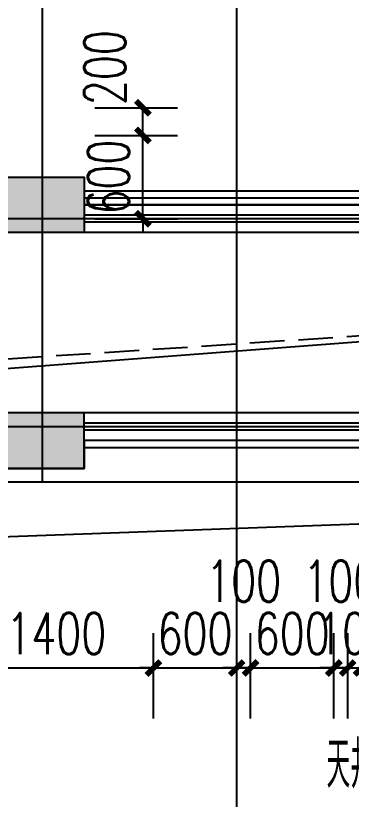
# Model space of a CAD drawing. Extents: x -129588 to 17450, y 1144 to 109436.
# Drawn here: x -32906 to -30488, y 25813 to 31462 of the extents above; entities that cross this region are included whole.
import ezdxf

# ---------------------------------------------------------------- set-up
doc = ezdxf.new("R2010")
doc.units = 0
doc.header["$LTSCALE"] = 1000
doc.header["$MEASUREMENT"] = 0
doc.linetypes.add('DASH', pattern=[0.35, 0.25, -0.1])
doc.layers.add('A-area(算全面积)', color=21, linetype='Continuous', plot=False)
doc.layers.add('A-area(算半面积)', color=23, linetype='Continuous', plot=False)
for name, color, linetype in [('A-外装饰线脚', 7, 'Continuous'), ('A-洞口', 105, 'Continuous'), ('A-疏散距离', 105, 'DASH'), ('A-看线', 105, 'Continuous'), ('A-第三道尺寸线', 105, 'Continuous'), ('A-线脚看线', 9, 'Continuous'), ('AE-FLOR', 151, 'Continuous'), ('DIM_SYMB', 3, 'Continuous'), ('DOTE', 16, 'Continuous'), ('PUB_HATCH', 8, 'Continuous'), ('PUB_TEXT', 7, 'Continuous'), ('ys', 154, 'Continuous'), ('剪力墙', 6, 'Continuous'), ('栏杆', 142, 'Continuous')]:
    doc.layers.add(name, color=color, linetype=linetype)
doc.styles.add('_TCH_DIM_T3', font='SIMPLEX.shx', dxfattribs={"width": 0.705882, "bigfont": 'GBCBIG.shx'})
doc.styles.get("Standard").update_dxf_attribs({"font": 'gbenor.shx', "width": 0.7, "bigfont": 'gbcbig.shx'})
doc.dimstyles.new('_TCH_ARCH&&100', dxfattribs={"dimtxt": 297.5, "dimasz": 100, "dimexe": 250, "dimexo": 300, "dimgap": 100, "dimtad": 1, "dimdec": 0, "dimzin": 0, "dimdsep": 46, "dimtxsty": '_TCH_DIM_T3', "dimblk": 'ARCHTICK', "dimcen": 0.09, "dimclrt": 7, "dimazin": 2, "dimtfac": 1, "dimtdec": 0, "dimtix": 1, "dimtmove": 2, "dimatfit": 3, "dimfxl": 0, "dimtolj": 1, "dimtzin": 0, "dimarcsym": 0})

# ---------------------------------------------------------------- blocks, each defined once
blk = doc.blocks.new('jgjlq030328')
at = {"layer": 'PUB_HATCH'}
for points in [[(-279335, 22611.9), (-278735, 22611.9), (-278735, 22211.9), (-279335, 22211.9)], [(-279335, 20511.9), (-278735, 20511.9), (-278735, 20911.9), (-279335, 20911.9)]]:
    blk.add_hatch(color=256, dxfattribs=at).paths.add_polyline_path(points)
at = {"layer": '剪力墙'}
for points in [[(-279335, 22611.9), (-278735, 22611.9), (-278735, 22211.9), (-279335, 22211.9)], [(-279335, 20511.9), (-278735, 20511.9), (-278735, 20911.9), (-279335, 20911.9)]]:
    blk.add_lwpolyline(points, close=True, dxfattribs=at)
for points in [[(-279135, 22211.9), (-279135, 22211.9)], [(-279135, 20511.9), (-279135, 20511.9)]]:
    blk.add_lwpolyline(points, dxfattribs=at)
blk = doc.blocks.new('zhouxianssceng0329')
at = {"layer": 'DOTE'}
for p, q in [((-32713.7, 146898.2), (-32713.7, 156469.4)), ((-31313.7, 140298.2), (-31313.7, 156469.4)), ((5501.3, 148798.2), (-44988.6, 148798.2)), ((-20013.7, 147298.2), (-44988.6, 147298.2))]:
    blk.add_line(p, q, dxfattribs=at)
blk = doc.blocks.new('ssxianjiao0329')
at = {"layer": 'A-线脚看线'}
for points in [[(-32413.7, 148948.2), (-22513.7, 148948.2)], [(-32413.7, 147148.2), (-22513.7, 147148.2)]]:
    blk.add_lwpolyline(points, dxfattribs=at)
blk = doc.blocks.new('hhhhxintongqutong0329')
at = {"layer": 'A-area(算全面积)'}
blk.add_lwpolyline([(-37213.7, 20182.6), (-37213.7, 20182.6), (-37213.7, 20182.6), (-37213.7, 16782.6), (-34663.7, 16782.6), (-34663.7, 16782.6), (-33413.7, 16782.6), (-33413.7, 16782.6), (-31813.7, 16782.6), (-31813.7, 16982.6), (-31213.7, 16982.6), (-31213.7, 13682.6), (-29813.7, 13682.6), (-29813.7, 16982.6), (-29213.7, 16982.6), (-29213.7, 16782.6), (-27713.6, 16782.6), (-27713.6, 16782.6), (-26463.7, 16782.6), (-26463.7, 16782.6), (-25563.6, 16782.6), (-25563.7, 18382.6), (-22113.7, 18382.6), (-22113.7, 20182.6)], close=True, dxfattribs=at)
at = {"layer": 'A-看线'}
blk.add_lwpolyline([(-22113.7, 20182.6), (-37213.7, 20182.6)], dxfattribs=at)
at = {"layer": 'AE-FLOR'}
for points in [[(-22513.7, 22182.6), (-32413.7, 22182.6)], [(-22513.7, 21982.6), (-32413.7, 21982.6)], [(-22513.7, 20682.6), (-32413.7, 20682.6)], [(-22513.7, 20482.6), (-32413.7, 20482.6)]]:
    blk.add_lwpolyline(points, dxfattribs=at)
at = {"layer": '栏杆'}
for points in [[(-22513.7, 22107.6), (-32413.7, 22107.6)], [(-22513.7, 22057.6), (-32413.7, 22057.6)], [(-22513.7, 20607.6), (-32413.7, 20607.6)], [(-22513.7, 20557.6), (-32413.7, 20557.6)]]:
    blk.add_lwpolyline(points, dxfattribs=at)
at = {"layer": 'PUB_TEXT', "width": 0.7}
blk.add_text('天井', height=337.59, dxfattribs=at).set_placement((-30666, 17979.4))
blk = doc.blocks.new('_ArchTick')
at = {"color": 0, "linetype": 'ByBlock', "const_width": 0.4}
blk.add_lwpolyline([(-0.5, -0.5), (0.5, 0.5)], dxfattribs=at)
blk = doc.blocks.new('*D318')
at = {"layer": 'A-第三道尺寸线', "color": 0, "lineweight": -2, "transparency": 16777216}
for p, q in [((-32336.7, 30798.2), (-31739.5, 30798.2)), ((-31989.5, 30598.2), (-31989.5, 30798.2)), ((-32336.7, 30598.2), (-31739.5, 30598.2))]:
    blk.add_line(p, q, dxfattribs=at)
at = {"layer": 'Defpoints', "color": 0, "transparency": 16777216}
for p in [(-32636.7, 30798.2), (-31989.5, 30798.2), (-32636.7, 30598.2)]:
    blk.add_point(p, dxfattribs=at)
at = {"layer": 'A-第三道尺寸线', "color": 0, "lineweight": -2, "transparency": 16777216, "xscale": 100, "yscale": 100, "zscale": 100}
for p, rotation in [((-31989.5, 30798.2), 90), ((-31989.5, 30598.2), 270)]:
    blk.add_blockref('_ArchTick', p, dxfattribs=dict(at, rotation=rotation))
at = {"layer": 'A-第三道尺寸线', "color": 7, "transparency": 16777216, "insert": (-32264.5, 31087.2), "char_height": 297.5, "attachment_point": 5, "rotation": 90, "style": '_TCH_DIM_T3'}
blk.add_mtext('\\A1;200', dxfattribs=at)
blk = doc.blocks.new('*D319')
at = {"layer": 'A-第三道尺寸线', "color": 0, "lineweight": -2, "transparency": 16777216}
for p, q in [((-31989.5, 30598.2), (-31989.5, 30698.2)), ((-32336.7, 30598.2), (-31739.5, 30598.2)), ((-31989.5, 29998.2), (-31989.5, 30598.2)), ((-32336.7, 29998.2), (-31739.5, 29998.2)), ((-31989.5, 29998.2), (-31989.5, 29898.2))]:
    blk.add_line(p, q, dxfattribs=at)
at = {"layer": 'Defpoints', "color": 0, "transparency": 16777216}
for p in [(-32636.7, 30598.2), (-31989.5, 30598.2), (-32636.7, 29998.2)]:
    blk.add_point(p, dxfattribs=at)
at = {"layer": 'A-第三道尺寸线', "color": 0, "lineweight": -2, "transparency": 16777216, "xscale": 100, "yscale": 100, "zscale": 100}
for p, rotation in [((-31989.5, 30598.2), 270), ((-31989.5, 29998.2), 90)]:
    blk.add_blockref('_ArchTick', p, dxfattribs=dict(at, rotation=rotation))
at = {"layer": 'A-第三道尺寸线', "color": 7, "transparency": 16777216, "insert": (-32238.2, 30298.2), "char_height": 297.5, "attachment_point": 5, "rotation": 90, "style": '_TCH_DIM_T3'}
blk.add_mtext('\\A1;600', dxfattribs=at)
blk = doc.blocks.new('*D378')
at = {"layer": 'A-第三道尺寸线', "color": 0, "lineweight": -2, "transparency": 16777216}
for p, q in [((-33313.7, 26396.1), (-33313.7, 27009.5)), ((-31913.7, 26396.1), (-31913.7, 27009.5)), ((-33313.7, 26759.5), (-31913.7, 26759.5))]:
    blk.add_line(p, q, dxfattribs=at)
at = {"layer": 'Defpoints', "color": 0, "transparency": 16777216}
for p in [(-31913.7, 26759.5), (-33313.7, 26096.1), (-31913.7, 26096.1)]:
    blk.add_point(p, dxfattribs=at)
at = {"layer": 'A-第三道尺寸线', "color": 0, "lineweight": -2, "transparency": 16777216, "xscale": 100, "yscale": 100, "zscale": 100, "rotation": 180}
blk.add_blockref('_ArchTick', (-33313.7, 26759.5), dxfattribs=at)
at = {"layer": 'A-第三道尺寸线', "color": 0, "lineweight": -2, "transparency": 16777216, "xscale": 100, "yscale": 100, "zscale": 100}
blk.add_blockref('_ArchTick', (-31913.7, 26759.5), dxfattribs=at)
at = {"layer": 'A-第三道尺寸线', "color": 7, "transparency": 16777216, "insert": (-32613.7, 27008.2), "char_height": 297.5, "attachment_point": 5, "style": '_TCH_DIM_T3'}
blk.add_mtext('\\A1;1400', dxfattribs=at)
blk = doc.blocks.new('*D379')
at = {"layer": 'A-第三道尺寸线', "color": 0, "lineweight": -2, "transparency": 16777216}
for p, q in [((-31913.7, 26396.1), (-31913.7, 27009.5)), ((-31313.7, 26396.1), (-31313.7, 27009.5)), ((-31913.7, 26759.5), (-32013.7, 26759.5)), ((-31913.7, 26759.5), (-31313.7, 26759.5)), ((-31313.7, 26759.5), (-31213.7, 26759.5))]:
    blk.add_line(p, q, dxfattribs=at)
at = {"layer": 'Defpoints', "color": 0, "transparency": 16777216}
for p in [(-31313.7, 26759.5), (-31913.7, 26096.1), (-31313.7, 26096.1)]:
    blk.add_point(p, dxfattribs=at)
at = {"layer": 'A-第三道尺寸线', "color": 0, "lineweight": -2, "transparency": 16777216, "xscale": 100, "yscale": 100, "zscale": 100}
blk.add_blockref('_ArchTick', (-31913.7, 26759.5), dxfattribs=at)
at = {"layer": 'A-第三道尺寸线', "color": 0, "lineweight": -2, "transparency": 16777216, "xscale": 100, "yscale": 100, "zscale": 100, "rotation": 180}
blk.add_blockref('_ArchTick', (-31313.7, 26759.5), dxfattribs=at)
at = {"layer": 'A-第三道尺寸线', "color": 7, "transparency": 16777216, "insert": (-31613.7, 27008.2), "char_height": 297.5, "attachment_point": 5, "style": '_TCH_DIM_T3'}
blk.add_mtext('\\A1;600', dxfattribs=at)
blk = doc.blocks.new('*D380')
at = {"layer": 'A-第三道尺寸线', "color": 0, "lineweight": -2, "transparency": 16777216}
for p, q in [((-31313.7, 26396.1), (-31313.7, 27009.5)), ((-31213.7, 26396.1), (-31213.7, 27009.5)), ((-31313.7, 26759.5), (-31413.7, 26759.5)), ((-31313.7, 26759.5), (-31213.7, 26759.5)), ((-31213.7, 26759.5), (-31113.7, 26759.5))]:
    blk.add_line(p, q, dxfattribs=at)
at = {"layer": 'Defpoints', "color": 0, "transparency": 16777216}
for p in [(-31213.7, 26759.5), (-31313.7, 26096.1), (-31213.7, 26096.1)]:
    blk.add_point(p, dxfattribs=at)
at = {"layer": 'A-第三道尺寸线', "color": 0, "lineweight": -2, "transparency": 16777216, "xscale": 100, "yscale": 100, "zscale": 100}
blk.add_blockref('_ArchTick', (-31313.7, 26759.5), dxfattribs=at)
at = {"layer": 'A-第三道尺寸线', "color": 0, "lineweight": -2, "transparency": 16777216, "xscale": 100, "yscale": 100, "zscale": 100, "rotation": 180}
blk.add_blockref('_ArchTick', (-31213.7, 26759.5), dxfattribs=at)
at = {"layer": 'A-第三道尺寸线', "color": 7, "transparency": 16777216, "insert": (-31263.7, 27384.5), "char_height": 297.5, "attachment_point": 5, "style": '_TCH_DIM_T3'}
blk.add_mtext('\\A1;100', dxfattribs=at)
blk = doc.blocks.new('*D381')
at = {"layer": 'A-第三道尺寸线', "color": 0, "lineweight": -2, "transparency": 16777216}
for p, q in [((-31213.7, 26396.1), (-31213.7, 27009.5)), ((-30613.7, 26396.1), (-30613.7, 27009.5)), ((-31213.7, 26759.5), (-31313.7, 26759.5)), ((-31213.7, 26759.5), (-30613.7, 26759.5)), ((-30613.7, 26759.5), (-30513.7, 26759.5))]:
    blk.add_line(p, q, dxfattribs=at)
at = {"layer": 'Defpoints', "color": 0, "transparency": 16777216}
for p in [(-30613.7, 26759.5), (-31213.7, 26096.1), (-30613.7, 26096.1)]:
    blk.add_point(p, dxfattribs=at)
at = {"layer": 'A-第三道尺寸线', "color": 0, "lineweight": -2, "transparency": 16777216, "xscale": 100, "yscale": 100, "zscale": 100}
blk.add_blockref('_ArchTick', (-31213.7, 26759.5), dxfattribs=at)
at = {"layer": 'A-第三道尺寸线', "color": 0, "lineweight": -2, "transparency": 16777216, "xscale": 100, "yscale": 100, "zscale": 100, "rotation": 180}
blk.add_blockref('_ArchTick', (-30613.7, 26759.5), dxfattribs=at)
at = {"layer": 'A-第三道尺寸线', "color": 7, "transparency": 16777216, "insert": (-30913.7, 27008.2), "char_height": 297.5, "attachment_point": 5, "style": '_TCH_DIM_T3'}
blk.add_mtext('\\A1;600', dxfattribs=at)
blk = doc.blocks.new('*D382')
at = {"layer": 'A-第三道尺寸线', "color": 0, "lineweight": -2, "transparency": 16777216}
for p, q in [((-30613.7, 26396.1), (-30613.7, 27009.5)), ((-30513.7, 26396.1), (-30513.7, 27009.5)), ((-30613.7, 26759.5), (-30713.7, 26759.5)), ((-30613.7, 26759.5), (-30513.7, 26759.5)), ((-30513.7, 26759.5), (-30413.7, 26759.5))]:
    blk.add_line(p, q, dxfattribs=at)
at = {"layer": 'Defpoints', "color": 0, "transparency": 16777216}
for p in [(-30513.7, 26759.5), (-30613.7, 26096.1), (-30513.7, 26096.1)]:
    blk.add_point(p, dxfattribs=at)
at = {"layer": 'A-第三道尺寸线', "color": 0, "lineweight": -2, "transparency": 16777216, "xscale": 100, "yscale": 100, "zscale": 100}
blk.add_blockref('_ArchTick', (-30613.7, 26759.5), dxfattribs=at)
at = {"layer": 'A-第三道尺寸线', "color": 0, "lineweight": -2, "transparency": 16777216, "xscale": 100, "yscale": 100, "zscale": 100, "rotation": 180}
blk.add_blockref('_ArchTick', (-30513.7, 26759.5), dxfattribs=at)
at = {"layer": 'A-第三道尺寸线', "color": 7, "transparency": 16777216, "insert": (-30563.7, 27384.5), "char_height": 297.5, "attachment_point": 5, "style": '_TCH_DIM_T3'}
blk.add_mtext('\\A1;100', dxfattribs=at)
blk = doc.blocks.new('*D383')
at = {"layer": 'A-第三道尺寸线', "color": 0, "lineweight": -2, "transparency": 16777216}
for p, q in [((-30513.7, 26396.1), (-30513.7, 27009.5)), ((-30413.7, 26396.1), (-30413.7, 27009.5)), ((-30513.7, 26759.5), (-30613.7, 26759.5)), ((-30513.7, 26759.5), (-30413.7, 26759.5)), ((-30413.7, 26759.5), (-30313.7, 26759.5))]:
    blk.add_line(p, q, dxfattribs=at)
at = {"layer": 'Defpoints', "color": 0, "transparency": 16777216}
for p in [(-30413.7, 26759.5), (-30513.7, 26096.1), (-30413.7, 26096.1)]:
    blk.add_point(p, dxfattribs=at)
at = {"layer": 'A-第三道尺寸线', "color": 0, "lineweight": -2, "transparency": 16777216, "xscale": 100, "yscale": 100, "zscale": 100}
blk.add_blockref('_ArchTick', (-30513.7, 26759.5), dxfattribs=at)
at = {"layer": 'A-第三道尺寸线', "color": 0, "lineweight": -2, "transparency": 16777216, "xscale": 100, "yscale": 100, "zscale": 100, "rotation": 180}
blk.add_blockref('_ArchTick', (-30413.7, 26759.5), dxfattribs=at)
at = {"layer": 'A-第三道尺寸线', "color": 7, "transparency": 16777216, "insert": (-30463.7, 27008.2), "char_height": 297.5, "attachment_point": 5, "style": '_TCH_DIM_T3'}
blk.add_mtext('\\A1;100', dxfattribs=at)

msp = doc.modelspace()

# ---------------------------------------------------------------- linework, layer by layer
at = {"layer": 'A-area(算半面积)'}
msp.add_lwpolyline([(-22513.7, 28398.2), (-32413.7, 28398.2), (-32413.7, 28198.2), (-33013.7, 28198.2), (-33013.7, 28398.2), (-36813.7, 28398.2), (-36813.7, 28198.2), (-37213.7, 28198.2), (-37213.7, 24698.2), (-37413.7, 24698.2), (-37413.7, 23298.2), (-39013.7, 23298.2), (-39013.7, 29898.2), (-33813.7, 29898.2), (-33813.7, 29898.2), (-33813.7, 30098.2), (-33013.7, 30098.2), (-33013.7, 30298.2), (-32413.7, 30298.2), (-32413.7, 30098.2), (-22513.7, 30098.2)], dxfattribs=at)
at = {"layer": 'A-外装饰线脚', "elevation": 0}
msp.add_lwpolyline([(-32413.7, 30198.2), (-22513.7, 30198.2)], dxfattribs=at)
at = {"layer": 'A-洞口'}
msp.add_lwpolyline([(-37213.7, 24698.2), (-36594.5, 27575.7), (-22163.7, 28098.2)], dxfattribs=at)
at = {"layer": 'A-疏散距离'}
msp.add_lwpolyline([(-38913.7, 23298.2), (-37505.1, 28689.5), (-19113.7, 29898.2)], dxfattribs=at)
at = {"layer": 'DIM_SYMB'}
for points in [[(-32833.9, 29820.6, 0, 0, 0), (-32833.9, 29325.7, 80, 0, 0), (-32833.9, 29025.7, 0, 0, 0)], [(-30077, 28702.3, 0, 0, 0), (-30572, 28702.3, 80, 0, 0), (-30872, 28702.3, 0, 0, 0)]]:
    msp.add_lwpolyline(points, format="xyseb", dxfattribs=at)
at = {"layer": 'ys'}
msp.add_lwpolyline([(-22164, 28598.2), (-29663.7, 29169.2), (-36703.7, 28633.2)], dxfattribs=at)

# ---------------------------------------------------------------- block references
for name, p in [('zhouxianssceng0329', (0, -118800)), ('ssxianjiao0329', (0, -118800)), ('hhhhxintongqutong0329', (0, 7915.6))]:
    msp.add_blockref(name, p)
at = {"layer": '剪力墙'}
msp.add_blockref('jgjlq030328', (246321.3, 7686.3, 0), dxfattribs=at)

# ---------------------------------------------------------------- dimensions: what is measured, and where the dimension line sits
at = {"layer": 'A-第三道尺寸线'}
for base, p1, p2, angle, picture, middle in [((-31989.5, 30798.2), (-32636.7, 30598.2), (-32636.7, 30798.2), 90, '*D318', (-32264.5, 31087.2)), ((-31213.7, 26759.5), (-31313.7, 26096.1), (-31213.7, 26096.1), 0, '*D380', (-31263.7, 27384.5)), ((-30513.7, 26759.5), (-30613.7, 26096.1), (-30513.7, 26096.1), 0, '*D382', (-30563.7, 27384.5))]:
    dim = msp.add_linear_dim(base=base, p1=p1, p2=p2, angle=angle, dimstyle='_TCH_ARCH&&100', dxfattribs=at)
    dim.commit()
    dim.dimension.update_dxf_attribs({"geometry": picture, "text_midpoint": middle, "dimtype": 129})
for p1, p2, distance, picture, middle in [((-32636.7, 29998.2), (-32636.7, 30598.2), -647.2, '*D319', (-32238.2, 30298.2)), ((-33313.7, 26096.1), (-31913.7, 26096.1), 663.4, '*D378', (-32613.7, 27008.2)), ((-31913.7, 26096.1), (-31313.7, 26096.1), 663.4, '*D379', (-31613.7, 27008.2)), ((-31213.7, 26096.1), (-30613.7, 26096.1), 663.4, '*D381', (-30913.7, 27008.2)), ((-30513.7, 26096.1), (-30413.7, 26096.1), 663.4, '*D383', (-30463.7, 27008.2))]:
    dim = msp.add_aligned_dim(p1=p1, p2=p2, distance=distance, dimstyle='_TCH_ARCH&&100', dxfattribs=at)
    dim.commit()
    dim.dimension.update_dxf_attribs({"geometry": picture, "text_midpoint": middle})

doc.saveas('drawing.dxf')
